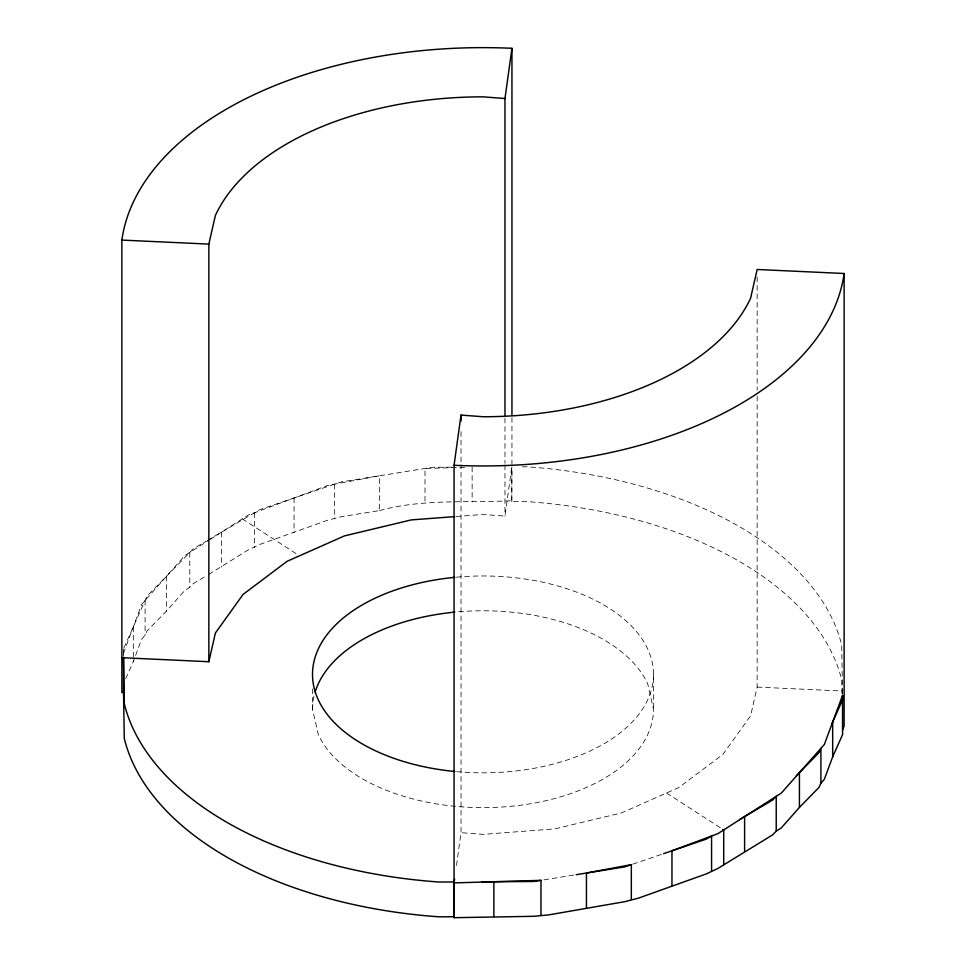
<?xml version="1.0" encoding="UTF-8"?>
<svg xmlns="http://www.w3.org/2000/svg" width="966" height="966" viewBox="0 0 966 966"><rect width="100%" height="100%" fill="white"/><g stroke="black" fill="none" stroke-linecap="round" stroke-linejoin="round"><path stroke-width="0.72" stroke-dasharray="4.83 3.62" d="M456.471 865.524L461.024 832.68L461.024 464.827M456.109 516.496L483 514.455L504.976 516.122L511.811 466.856L511.811 501.656L526.832 501.583A362.286 209.163 0 0 1 841.712 679.919L841.954 694.264M511.811 501.656L511.944 467.363M757.151 396.12L757.151 687.092L750.606 715.806L722.93 754.374L678.893 787.507L621.524 812.925L554.701 828.9L483 834.358L461.024 832.68M123.443 653.439L141.664 604.305L184.723 555.692L208.741 540.332M125.713 678.651L133.32 661.613L141.664 639.106L145.093 635.23L146.977 631.015L166.575 610.983L184.723 590.492L189.771 587.256L193.478 583.476L206.169 576.002M123.382 656.349L123.382 649.092L146.977 596.215L193.478 548.676L206.169 541.202M210.008 539.523L248.105 515.156L327.498 485.487L379.553 475.767L379.553 510.567L341.155 516.738L327.498 520.288L259.709 544.498L248.105 549.956L207.436 575.253M207.436 540.453L259.709 509.698L341.155 481.937L432.261 467.303L452.933 467.182M632.73 864.184L663.557 853.678M379.553 510.567C422.842 498.625 467.653 503.045 511.944 500.714M543.918 879.869L574.71 874.918M464.767 467.303L425.016 468.462L425.016 503.274M522.328 466.807L526.832 466.783A362.286 209.163 0 0 1 841.712 645.119L842.557 695.363M757.151 687.092L842.485 691.04L842.485 693.938M242.297 518.875L296.973 554.206M666.516 792.989L722.834 829.383M312.513 688.903L312.513 709.201L318.321 734.679A170.487 98.435 0 0 0 505.254 806.791A170.487 98.435 0 0 0 653.487 709.201L647.679 683.735A170.487 98.435 0 0 0 456.302 611.985M123.382 649.092L123.491 656.325M757.151 277.013L757.151 390.095M456.302 577.185A170.487 98.435 0 0 1 653.487 674.401L653.487 709.201M511.944 417.662L511.944 464.405M504.976 418.133L504.976 463.354M504.976 464.863L504.976 516.122M472.132 467.085L472.132 501.885M461.024 431.657L461.024 463.318M334.671 484.147L334.671 518.947M294.038 497.997L294.038 532.797M254.432 512.801L254.432 547.601M221.395 532.242L221.395 567.042M189.771 552.455L189.771 587.256M166.575 576.183L166.575 610.983M145.093 600.429L145.093 635.23M133.32 626.813L133.32 661.613M653.487 674.401A170.487 98.435 0 0 1 456.302 771.617M312.513 709.201A170.487 98.435 0 0 1 313.974 696.353"/><path stroke-width="1.45" d="M454.056 465.286L461.024 415.078L483 416.744A277.037 159.945 0 0 0 750.606 298.192L757.151 269.478L844.127 273.499L844.127 725.913L842.557 730.163L842.618 734.51L832.68 756.801L824.336 779.308L820.907 783.185L819.023 787.387L799.425 807.431L781.277 827.922L776.229 831.146L772.522 834.938L717.895 868.446L706.291 873.916L638.502 898.126L624.845 901.664L548.507 914.923L533.739 916.311L454.056 917.7L454.056 465.286A362.286 209.163 0 0 0 844.127 273.499M504.976 415.114L504.976 98.52L511.944 48.3A362.286 209.163 0 0 0 121.873 240.087L121.873 692.501L123.515 692.574L124.288 738.495A362.286 209.163 0 0 0 439.168 916.831L454.189 916.746L454.189 881.946L439.168 882.03A362.286 209.163 0 0 1 124.288 703.695L123.515 657.774L123.515 692.574M454.6 878.963L454.056 882.9L540.984 880.34L540.984 915.14M454.056 917.7L454.189 916.746M121.873 657.689L208.849 661.722L208.849 244.108L215.394 215.394A277.037 159.945 0 0 1 483 96.842L504.976 98.52M208.849 661.722L215.394 633.008L243.07 594.428L287.107 561.306L344.476 535.889L411.299 519.901L454.612 516.617M831.497 724.633L842.618 699.71L842.557 695.363L824.336 744.508L781.277 793.122L717.895 833.646L671.962 850.817L671.962 885.617M796.262 775.867L819.023 752.586L820.907 748.372L820.907 783.185M739.485 819.579L772.522 800.138L776.229 796.346L776.229 831.146M631.329 899.455L631.329 864.655L624.845 866.864L576.183 874.689M663.557 853.678L706.291 839.116L711.568 836.013L711.568 870.813M631.329 864.655L586.447 873.035L586.447 907.835M540.984 880.34L533.739 881.511L482.119 881.789M121.873 240.087L208.849 244.108M722.834 829.383L723.703 829.939L723.703 864.739M842.557 695.363L842.557 730.163M832.68 722L832.68 756.801M799.425 772.631L799.425 807.431M744.605 816.56L744.605 851.372M511.944 48.3L511.944 414.655M493.868 881.729L493.868 916.529M461.024 415.078L461.024 421.104M454.829 771.484A170.487 98.435 0 0 1 312.513 674.401A170.487 98.435 0 0 1 454.829 577.33M315.109 692.091A170.487 98.435 0 0 1 454.829 612.13"/></g></svg>
